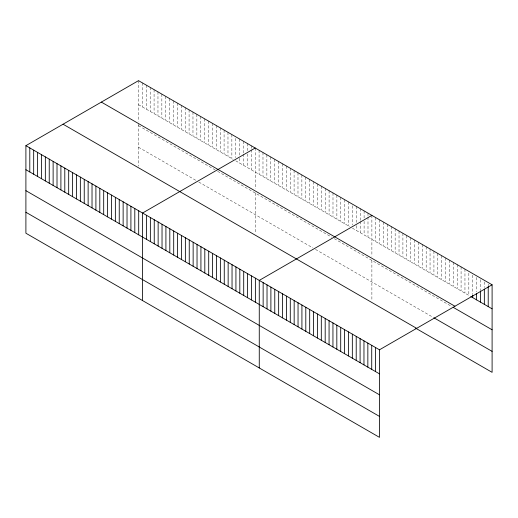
<?xml version="1.0" encoding="UTF-8"?>
<svg xmlns="http://www.w3.org/2000/svg" width="518" height="518" viewBox="0 0 518 518"><rect width="100%" height="100%" fill="white"/><g stroke="black" fill="none" stroke-linecap="round" stroke-linejoin="round"><path stroke-width="0.39" stroke-dasharray="2.59 1.94" d="M138.52 80.646L138.52 121.458M138.52 104.694L233.158 159.337M235.755 160.833L349.844 226.696M352.434 228.198L468.835 295.396L468.835 271.348M138.52 125.647L215.009 169.813M217.605 171.309L331.695 237.179M334.285 238.675L452.026 306.65M138.52 147.242L196.212 180.549M198.802 182.045L312.891 247.915M315.488 249.411L433.281 317.424M488.221 284.149L488.221 285.748M484.343 281.909L484.343 287.516M480.464 279.668L480.464 290.086M476.586 277.428L476.586 291.861M472.707 275.188L472.707 294.431M464.957 269.107L464.957 293.156M461.078 266.867L461.078 290.922M457.2 264.633L457.2 288.681M453.321 262.393L453.321 286.441M449.443 260.153L449.443 284.201M445.564 257.912L445.564 281.96M441.686 255.678L441.686 279.726M437.807 253.438L437.807 277.486M433.929 251.198L433.929 275.246M430.05 248.957L430.05 273.005M426.172 246.717L426.172 270.772M422.3 244.483L422.3 268.531M418.421 242.243L418.421 266.291M414.542 240.002L414.542 264.05M410.664 237.762L410.664 261.81M406.785 235.528L406.785 259.576M402.907 233.288L402.907 257.336M399.028 231.047L399.028 255.096M395.15 228.807L395.15 252.855M391.271 226.567L391.271 250.621M387.393 224.333L387.393 248.381M383.514 222.093L383.514 246.141M379.636 219.852L379.636 243.9M375.764 217.612L375.764 241.66M371.885 215.378L371.885 256.19M371.885 260.379L371.885 300.835M367.994 213.131L367.994 216.336M367.994 217.139L367.994 237.179M364.102 210.884L364.102 218.097M364.102 221.303L364.102 234.932M360.217 208.637L360.217 220.662M360.217 221.464L360.217 232.686M356.326 206.391L356.326 222.423M356.326 225.634L356.326 230.439M352.434 205.75L352.434 224.987M348.549 201.903L348.549 225.952M344.658 199.657L344.658 223.705M340.766 197.41L340.766 221.458M336.875 195.163L336.875 219.211M332.99 192.923L332.99 216.971M329.098 190.676L329.098 214.724M325.207 188.429L325.207 212.477M321.322 186.182L321.322 210.23M317.43 183.935L317.43 207.983M313.539 181.695L313.539 205.743M309.654 179.448L309.654 203.496M305.762 177.201L305.762 201.249M301.871 174.954L301.871 199.003M297.986 172.708L297.986 196.756M294.094 170.467L294.094 194.515M290.203 168.22L290.203 192.269M286.318 165.974L286.318 190.022M282.427 163.727L282.427 187.775M278.535 161.48L278.535 185.528M274.65 159.24L274.65 183.288M270.759 156.993L270.759 181.041M266.867 154.746L266.867 178.794M262.982 152.499L262.982 176.547M259.091 150.252L259.091 174.301M255.199 148.012L255.199 188.824M255.199 193.013L255.199 233.469M251.314 145.765L251.314 148.97M251.314 149.773L251.314 169.813M247.423 143.518L247.423 150.732M247.423 153.937L247.423 167.567M243.531 141.272L243.531 153.296M243.531 154.099L243.531 165.32M239.646 139.025L239.646 155.057M239.646 158.268L239.646 163.073M235.755 138.384L235.755 157.621M231.863 134.538L231.863 158.586M227.978 132.291L227.978 156.339M224.087 130.044L224.087 154.092M220.195 127.797L220.195 151.852M216.304 125.557L216.304 149.605M212.419 123.31L212.419 147.358M208.527 121.063L208.527 145.111M204.636 118.816L204.636 142.864M200.751 116.569L200.751 140.624M196.859 114.329L196.859 138.377M192.968 112.082L192.968 136.13M189.083 109.835L189.083 133.884M185.191 107.589L185.191 131.637M181.3 105.342L181.3 129.396M177.415 103.101L177.415 127.15M173.524 100.855L173.524 124.903M169.632 98.608L169.632 122.656M165.747 96.361L165.747 120.409M161.856 94.114L161.856 118.169M157.964 91.874L157.964 115.922M154.079 89.627L154.079 113.675M150.188 87.38L150.188 111.428M146.296 85.133L146.296 109.181M142.411 82.886L142.411 106.941M138.52 124.255L138.52 166.103"/><path stroke-width="0.78" d="M25.9 145.662L379.48 349.799L379.48 437.354L25.9 233.217L25.9 145.662L138.52 80.646L492.1 284.783L492.1 372.338L415.831 328.302M255.199 148.012L142.579 213.027L142.579 300.582M371.885 215.378L259.265 280.393L259.265 367.948M379.48 349.799L492.1 284.783M470.771 296.516L492.1 308.832M101.353 102.098L454.933 306.235M453.321 307.401L492.1 329.785M433.929 317.793L492.1 351.379M63.066 124.21L416.647 328.347M25.9 169.71L379.48 373.854M25.9 190.669L379.48 394.807M25.9 212.263L379.48 416.401M488.221 286.551L488.221 306.591M484.343 289.122L484.343 304.351M480.464 290.889L480.464 302.117M476.586 293.46L476.586 299.877M472.707 295.234L472.707 297.636M375.602 347.565L375.602 371.613M371.723 345.325L371.723 369.373M367.845 343.084L367.845 367.132M363.966 340.844L363.966 364.892M360.088 338.61L360.088 362.658M356.216 336.37L356.216 360.418M352.337 334.129L352.337 358.178M348.459 331.889L348.459 355.937M344.58 329.649L344.58 353.703M340.702 327.415L340.702 351.463M336.823 325.174L336.823 349.223M332.945 322.934L332.945 346.982M329.066 320.694L329.066 344.742M325.187 318.453L325.187 342.508M321.309 316.22L321.309 340.268M317.43 313.979L317.43 338.027M313.552 311.739L313.552 335.787M309.68 309.499L309.68 333.553M305.801 307.265L305.801 331.313M301.923 305.024L301.923 329.072M298.044 302.784L298.044 326.832M294.166 300.544L294.166 324.592M290.287 298.303L290.287 322.358M286.409 296.069L286.409 320.118M282.53 293.829L282.53 317.877M278.652 291.589L278.652 315.637M274.773 289.348L274.773 313.396M270.895 287.114L270.895 311.163M267.023 284.874L267.023 308.922M263.144 282.634L263.144 306.682M255.374 278.147L255.374 302.201M251.483 275.906L251.483 299.954M247.598 273.659L247.598 297.708M243.706 271.413L243.706 295.461M239.815 269.166L239.815 293.214M235.93 266.919L235.93 290.974M232.038 264.679L232.038 288.727M228.147 262.432L228.147 286.48M224.262 260.185L224.262 284.233M220.37 257.938L220.37 281.986M216.479 255.691L216.479 279.746M212.594 253.451L212.594 277.499M208.702 251.204L208.702 275.252M204.811 248.957L204.811 273.005M200.926 246.71L200.926 270.759M197.034 244.464L197.034 268.518M193.143 242.223L193.143 266.271M189.251 239.976L189.251 264.025M185.366 237.73L185.366 261.778M181.475 235.483L181.475 259.531M177.583 233.236L177.583 257.291M173.698 230.996L173.698 255.044M169.807 228.749L169.807 252.797M165.915 226.502L165.915 250.55M162.03 224.255L162.03 248.303M158.139 222.008L158.139 246.063M154.247 219.768L154.247 243.816M150.362 217.521L150.362 241.569M146.471 215.274L146.471 239.322M138.694 210.781L138.694 234.835M134.803 208.54L134.803 232.588M130.912 206.293L130.912 230.342M127.027 204.047L127.027 228.095M123.135 201.8L123.135 225.848M119.244 199.553L119.244 223.608M115.359 197.313L115.359 221.361M111.467 195.066L111.467 219.114M107.576 192.819L107.576 216.867M103.691 190.572L103.691 214.62M99.799 188.325L99.799 212.38M95.908 186.085L95.908 210.133M92.023 183.838L92.023 207.886M88.131 181.591L88.131 205.64M84.24 179.345L84.24 203.393M80.348 177.098L80.348 201.152M76.463 174.857L76.463 198.906M72.572 172.611L72.572 196.659M68.68 170.364L68.68 194.412M64.795 168.117L64.795 192.165M60.904 165.877L60.904 189.925M57.012 163.63L57.012 187.678M53.127 161.383L53.127 185.431M49.236 159.136L49.236 183.184M45.344 156.889L45.344 180.937M41.459 154.649L41.459 178.697M37.568 152.402L37.568 176.45M33.676 150.155L33.676 174.203M29.791 147.908L29.791 171.957"/></g></svg>
